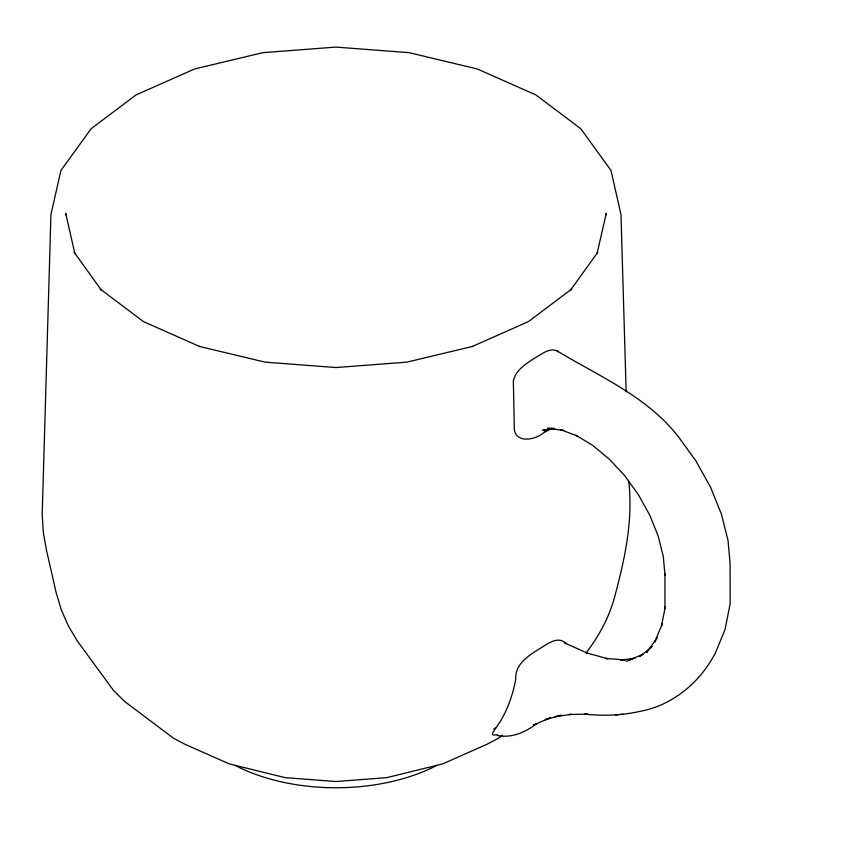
<?xml version="1.0" encoding="UTF-8"?>
<svg xmlns="http://www.w3.org/2000/svg" width="844" height="844" viewBox="0 0 844 844"><rect width="100%" height="100%" fill="white"/><g stroke="black" fill="none" stroke-linecap="round" stroke-linejoin="round"><path stroke-width="1.27" d="M606.045 214.851L606.256 213.279L597.046 253.664L597.721 252.293L570.649 290.03L571.641 289.091L528.397 321.627L472.028 346.599L472.788 346.367L406.787 362.15L335.965 367.541L265.132 362.15L199.131 346.367L199.891 346.599L143.522 321.627L100.278 289.091L101.269 290.03L74.198 252.293L74.884 253.664L65.674 213.279L65.874 214.851M624.792 659.924L605.475 658.404L607.817 658.742L585.789 652.729L587.677 653.298L564.731 642.959L566.113 643.708C558.201 635.321 547.988 643.772 540.582 648.097C529.431 655.092 514.734 663.838 515.758 679.146A231.298 133.542 60 0 1 500.439 721.198L492.812 732.708A26.016 5.075 -30.4 0 0 493.191 734.997L497.591 734.829M655.767 640.026L654.564 642.326L662.287 623.769L661.506 625.889L665.294 606.741L664.945 608.556L664.945 573.646L664.988 575.133L663.279 556.344L658.098 535.866L649.901 515.41L638.454 494.784L624.602 475.583L609.431 459.252L592.857 445.484L575.84 435.209L577.275 435.989L560.817 429.744L562.811 430.345M586.316 652.528C599.947 634.931 610.37 614.833 615.645 593.142C625.33 556.618 633.084 519.218 628.759 481.238M657.339 637.716L646.504 652.581L648.466 650.207M545.456 431.041C538.124 439.207 517.066 444.566 514.344 429.965L513.342 380.866C515.8 369.862 526.603 363.3 535.465 357.634C541.869 354.174 549.317 347.528 556.977 350.851C599.462 376.519 647.475 396.669 678.66 437.076L696.163 461.309L710.595 487.336L721.367 514.059L728.013 540.35L730.092 563.233L730.144 603.745L725.07 629.455L714.9 654.153L712.114 658.774C696.458 685.602 669.999 706.059 639.203 711.534C621.363 715.49 602.901 716.092 584.765 714.108L587.424 714.151L569.289 714.499L571.23 714.33M652.285 646.472L639.657 656.6L642.442 654.501M502.338 735.293L498.213 738.394L486.872 744.313L442.667 763.894L386.689 777.662L335.965 781.523L285.23 777.662L229.251 763.894L185.047 744.313L173.706 738.394L124.68 701.501L113.55 690.519L77.194 640.807L68.311 625.794L61.317 609.864L56.274 593.142L46.409 549.877L43.255 532.058L42.2 514.08L50.935 214.555L60.937 170.456L91.131 128.721L136.053 94.908L194.605 68.976L262.79 52.666L335.965 47.085L409.129 52.666L477.314 68.976L535.866 94.908L580.799 128.721L610.982 170.456L620.984 214.555L626.153 391.911M493.634 729.121L495.755 727.823M544.623 432.191L552.103 428.203M550.488 717.727L533.44 725.049L536.689 723.667C525.569 732.128 511.664 738.447 497.432 735.483M626.311 661.379L643.381 654.1M550.562 717.695L545.182 719.721L561.281 715.279L555.014 716.672L570.977 714.425M629.529 660.008L632.747 658.9M547.788 429.258L542.513 430.377L554.424 428.583M635.226 658.067L620.488 660.23L625.182 660.008M615.635 714.879L618.546 714.625M620.108 714.478L623.041 714.224M554.656 428.488L547.566 428.256L563.824 430.493M556.977 350.851L557.873 351.769M437.034 765.286A150.665 86.985 0 0 1 234.896 765.286"/></g></svg>
